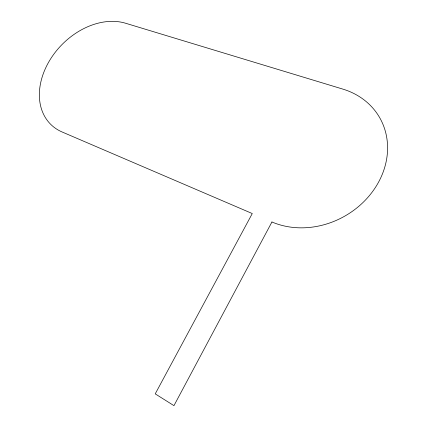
<?xml version="1.0" encoding="UTF-8"?>
<svg xmlns="http://www.w3.org/2000/svg" width="427" height="427" viewBox="0 0 427 427"><rect width="100%" height="100%" fill="white"/><g stroke="black" fill="none" stroke-linecap="round" stroke-linejoin="round"><path stroke-width="0.64" d="M271.94 221.981L173.954 405.65L155.225 393.87L252.272 213.548L62.075 131.964A64.493 47.883 -45.8 0 1 49.132 61.328A64.493 47.883 -45.8 0 1 125.618 23.25L342.833 89.099A79.059 68.197 -29.5 0 1 378.866 181.582A79.059 68.197 -29.5 0 1 271.94 221.981"/></g></svg>
